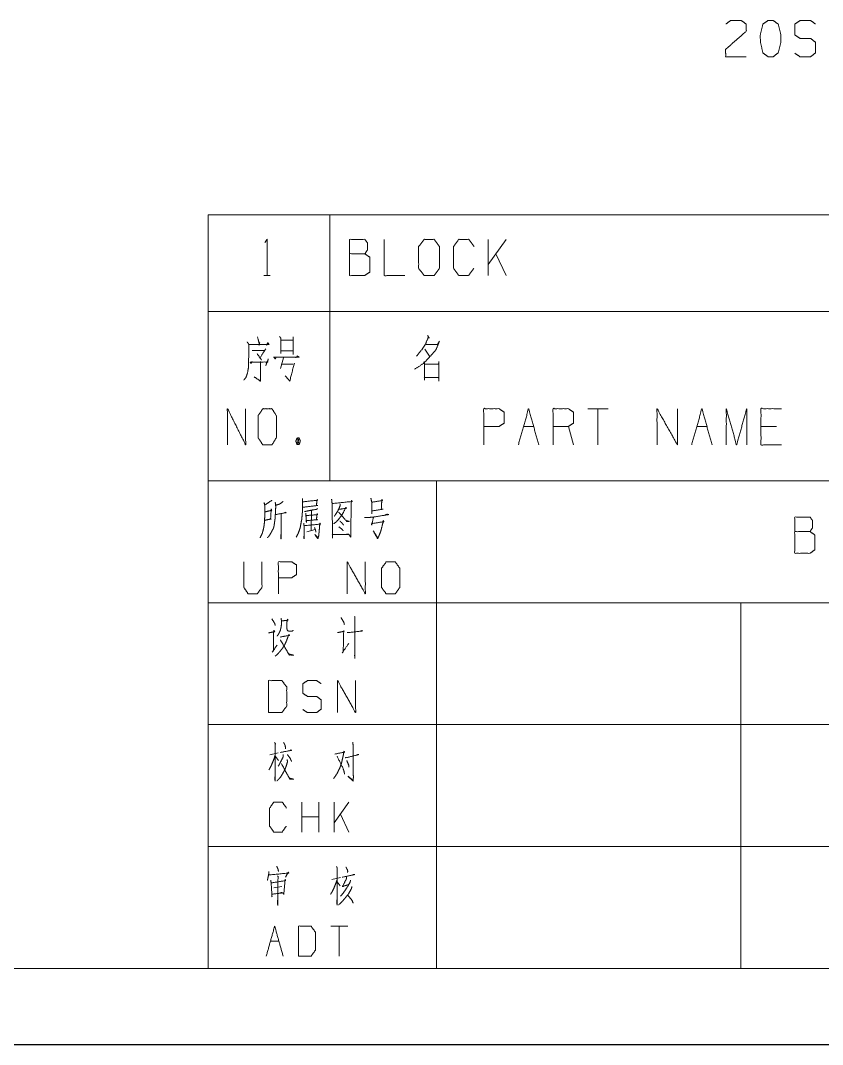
# Model space of a CAD drawing. Header units: millimetres. Extents: x 2210 to 79821, y -19430 to 2344.
# Drawn here: x 12529.4 to 12582, y 1492.8 to 1560 of the extents above; entities that cross this region are included whole.
import ezdxf

# ---------------------------------------------------------------- set-up
doc = ezdxf.new("R2010")
doc.units = ezdxf.units.MM
doc.layers.add('101', color=7, linetype='Continuous', true_color=0xffffff)

msp = doc.modelspace()

# ---------------------------------------------------------------- linework, layer by layer
msp.add_line((2209.782, 1492.822), (13049.157, 1492.822))
at = {"layer": '101', "color": 72, "linetype": 'Continuous', "lineweight": 18}
for p, q in [((12541.674, 1547.284), (12541.674, 1540.934)), ((12541.674, 1547.284), (12549.674, 1547.284)), ((12549.674, 1547.284), (12549.674, 1540.934)), ((12549.674, 1547.284), (12589.674, 1547.284)), ((12561.245, 1545.672), (12560.079, 1544.022)), ((12560.079, 1543.297), (12560.079, 1545.672)), ((12561.245, 1543.297), (12560.574, 1544.722)), ((12545.343, 1543.297), (12545.767, 1543.297)), ((12541.674, 1540.934), (12549.674, 1540.934)), ((12541.674, 1540.934), (12541.674, 1529.822)), ((12549.674, 1540.934), (12549.674, 1529.822)), ((12549.674, 1540.934), (12589.674, 1540.934)), ((12546.434, 1539.047), (12547.25, 1539.047)), ((12547.265, 1539.272), (12547.265, 1538.122)), ((12546.434, 1538.347), (12547.25, 1538.347)), ((12555.905, 1538.472), (12556.223, 1537.997)), ((12546.622, 1537.897), (12546.434, 1537.197)), ((12546.481, 1537.472), (12547.265, 1537.472)), ((12567.952, 1534.559), (12566.609, 1534.559)), ((12567.281, 1534.559), (12567.281, 1532.184)), ((12562.392, 1533.384), (12563.064, 1533.384)), ((12565.676, 1532.184), (12565.34, 1533.384)), ((12573.774, 1533.384), (12574.446, 1533.384)), ((12578.999, 1533.384), (12577.992, 1533.384)), ((12547.519, 1532.634), (12547.661, 1532.209)), ((12541.674, 1529.822), (12549.674, 1529.822)), ((12549.674, 1529.822), (12589.674, 1529.822)), ((12548.466, 1527.869), (12548.45, 1526.567)), ((12548.169, 1526.478), (12548.716, 1526.633)), ((12546.29, 1511.972), (12545.734, 1511.827)), ((12546.1, 1511.723), (12546.305, 1511.454)), ((12547.841, 1506.766), (12547.841, 1508.732)), ((12548.953, 1506.766), (12548.953, 1508.732)), ((12550.929, 1508.732), (12549.963, 1507.366)), ((12549.963, 1506.766), (12549.963, 1508.732)), ((12548.953, 1507.759), (12547.841, 1507.759)), ((12550.929, 1506.766), (12550.372, 1507.946)), ((12550.369, 1503.786), (12549.798, 1503.662)), ((12545.994, 1503.103), (12546.521, 1503.186)), ((12550.164, 1503.496), (12550.354, 1503.248)), ((12550.852, 1500.588), (12549.74, 1500.588)), ((12550.296, 1500.588), (12550.296, 1498.621)), ((12545.775, 1499.615), (12546.331, 1499.615))]:
    msp.add_line(p, q, dxfattribs=at)
at = {"layer": '101', "color": 133, "linetype": 'Continuous', "lineweight": 18}
for p, q in [((12541.674, 1529.822), (12541.674, 1497.822)), ((12541.674, 1529.822), (12721.674, 1529.822)), ((12556.674, 1529.822), (12556.674, 1497.822)), ((12541.674, 1521.822), (12721.674, 1521.822)), ((12576.674, 1521.822), (12576.674, 1497.822)), ((12541.674, 1513.822), (12591.674, 1513.822)), ((12541.674, 1505.822), (12591.674, 1505.822)), ((12331.674, 1497.822), (12721.674, 1497.822)), ((12541.674, 1497.822), (12721.674, 1497.822)), ((12306.674, 1492.822), (12726.674, 1492.822))]:
    msp.add_line(p, q, dxfattribs=at)
at = {"layer": '101', "color": 72, "linetype": 'Continuous', "lineweight": 18}
for points, knots in [([(12575.68, 1559.81), (12575.998, 1560.035), (12576.687, 1560.035), (12577.023, 1559.81), (12577.023, 1559.335), (12575.662, 1558.135), (12575.68, 1557.66), (12577.023, 1557.66)], [0, 0, 0.069691, 0.192979, 0.265274, 0.350227, 0.674741, 0.759752, 1, 1]), ([(12578.787, 1557.66), (12579.123, 1557.91), (12579.3, 1558.61), (12579.3, 1559.085), (12579.123, 1559.81), (12578.787, 1560.035), (12578.451, 1560.035), (12578.116, 1559.81), (12577.939, 1559.085), (12577.956, 1558.61), (12578.116, 1557.91), (12578.451, 1557.66), (12578.787, 1557.66)], [0, 0, 0.067527, 0.183972, 0.260584, 0.380942, 0.446141, 0.500308, 0.565504, 0.685864, 0.762529, 0.878309, 0.945834, 1, 1]), ([(12580.215, 1557.885), (12580.551, 1557.66), (12581.24, 1557.66), (12581.576, 1557.91), (12581.576, 1558.61), (12581.24, 1558.86), (12580.569, 1558.86), (12580.215, 1559.085), (12580.215, 1559.81), (12580.569, 1560.035), (12581.24, 1560.035), (12581.576, 1559.81)], [0, 0, 0.068036, 0.184054, 0.25452, 0.372335, 0.4428, 0.555843, 0.62637, 0.748393, 0.81892, 0.931964, 1, 1]), ([(12545.413, 1545.472), (12545.555, 1545.672), (12545.555, 1543.297)], [0, 0, 0.093491, 1, 1]), ([(12550.973, 1544.722), (12550.973, 1545.672), (12551.98, 1545.672), (12552.139, 1545.447), (12552.139, 1544.972), (12551.98, 1544.722), (12550.973, 1544.722), (12550.973, 1543.297), (12551.963, 1543.297), (12552.298, 1543.522), (12552.298, 1544.497), (12551.98, 1544.722)], [0, 0, 0.115917, 0.238846, 0.272468, 0.330427, 0.366584, 0.489512, 0.663388, 0.78416, 0.833484, 0.952452, 1, 1]), ([(12553.249, 1545.672), (12553.249, 1543.297), (12554.593, 1543.297)], [0, 0, 0.638733, 1, 1]), ([(12555.862, 1543.297), (12556.533, 1543.297), (12556.869, 1543.772), (12556.869, 1545.197), (12556.533, 1545.672), (12555.862, 1545.672), (12555.508, 1545.197), (12555.508, 1543.772), (12555.862, 1543.297)], [0, 0, 0.102684, 0.191619, 0.409477, 0.498411, 0.601095, 0.691619, 0.909477, 1, 1]), ([(12559.128, 1543.772), (12558.792, 1543.297), (12558.138, 1543.297), (12557.802, 1543.772), (12557.802, 1545.197), (12558.138, 1545.672), (12558.81, 1545.672), (12559.145, 1545.197)], [0, 0, 0.11457, 0.243368, 0.357935, 0.638584, 0.753151, 0.88543, 1, 1]), ([(12546.371, 1539.297), (12546.449, 1539.197), (12546.449, 1538.172)], [0, 0, 0.110318, 1, 1]), ([(12556.099, 1539.372), (12556.205, 1539.197), (12556.152, 1539.272), (12555.958, 1538.797), (12555.728, 1538.447), (12555.375, 1537.997)], [0, 0, 0.113643, 0.164652, 0.449685, 0.682203, 1, 1]), ([(12544.237, 1538.947), (12544.362, 1538.772), (12544.331, 1537.272), (12544.268, 1536.897), (12544.158, 1536.597), (12544.017, 1536.422)], [0, 0, 0.081566, 0.649824, 0.793832, 0.914832, 1, 1]), ([(12544.378, 1538.772), (12545.68, 1538.772), (12545.602, 1538.897), (12545.523, 1538.722)], [0, 0, 0.79327, 0.883171, 1, 1]), ([(12544.927, 1539.272), (12545.037, 1538.822), (12545.068, 1538.897), (12545.021, 1538.722)], [0, 0, 0.638265, 0.750293, 1, 1]), ([(12555.993, 1538.772), (12556.753, 1538.772), (12556.877, 1538.997), (12556.647, 1538.422), (12556.223, 1537.947), (12555.817, 1537.522), (12555.233, 1537.147)], [0, 0, 0.213824, 0.286066, 0.460275, 0.639447, 0.80491, 1, 1]), ([(12544.566, 1538.372), (12545.382, 1538.372), (12545.476, 1538.497), (12545.084, 1537.897), (12545.178, 1537.772), (12544.896, 1538.172)], [0, 0, 0.349352, 0.41636, 0.723317, 0.790325, 1, 1]), ([(12546.136, 1537.897), (12546.089, 1537.822), (12545.994, 1537.947), (12547.642, 1537.947), (12547.548, 1538.022), (12547.438, 1537.897)], [0, 0, 0.040633, 0.112439, 0.86841, 0.923643, 1, 1]), ([(12544.582, 1537.647), (12544.488, 1537.522), (12544.441, 1537.622), (12545.586, 1537.622), (12545.633, 1537.822), (12545.461, 1537.372)], [0, 0, 0.074524, 0.127161, 0.67261, 0.770465, 1, 1]), ([(12545.115, 1537.647), (12545.115, 1536.372), (12544.708, 1536.647)], [0, 0, 0.721581, 1, 1]), ([(12547.344, 1537.547), (12547.046, 1536.372), (12546.748, 1536.722)], [0, 0, 0.725031, 1, 1]), ([(12555.834, 1537.622), (12555.887, 1537.547), (12555.887, 1536.422), (12555.887, 1536.597), (12556.824, 1536.597), (12556.824, 1536.372), (12556.824, 1537.647), (12556.824, 1537.472), (12555.923, 1537.472)], [0, 0, 0.018725, 0.248079, 0.283757, 0.474741, 0.520613, 0.780549, 0.816226, 1, 1]), ([(12559.78, 1532.184), (12559.78, 1534.559), (12560.787, 1534.559), (12561.123, 1534.334), (12561.123, 1533.609), (12560.769, 1533.384), (12559.78, 1533.384)], [0, 0, 0.401146, 0.571314, 0.639588, 0.762043, 0.832817, 1, 1]), ([(12564.333, 1532.184), (12564.333, 1534.559), (12565.34, 1534.559), (12565.676, 1534.334), (12565.676, 1533.609), (12565.34, 1533.384), (12564.333, 1533.384)], [0, 0, 0.400952, 0.571034, 0.639278, 0.761674, 0.829918, 1, 1]), ([(12579.335, 1532.184), (12577.991, 1532.184), (12577.991, 1534.559), (12579.335, 1534.559)], [0, 0, 0.26539, 0.73461, 1, 1]), ([(12542.953, 1532.184), (12542.953, 1534.559), (12544.146, 1532.184), (12544.146, 1534.559)], [0, 0, 0.320621, 0.679379, 1, 1]), ([(12545.276, 1532.184), (12545.872, 1532.184), (12546.17, 1532.659), (12546.17, 1534.084), (12545.872, 1534.559), (12545.276, 1534.559), (12544.962, 1534.084), (12544.962, 1532.659), (12545.276, 1532.184)], [0, 0, 0.094594, 0.183574, 0.409674, 0.498654, 0.593248, 0.683574, 0.909674, 1, 1]), ([(12571.162, 1532.184), (12571.162, 1534.559), (12572.505, 1532.184), (12572.505, 1534.559)], [0, 0, 0.317574, 0.682426, 1, 1]), ([(12575.715, 1532.184), (12575.715, 1534.559), (12576.387, 1532.184), (12577.058, 1534.559), (12577.058, 1532.184)], [0, 0, 0.245192, 0.5, 0.754808, 1, 1]), ([(12547.519, 1532.209), (12547.661, 1532.209), (12547.739, 1532.434), (12547.661, 1532.634), (12547.519, 1532.634), (12547.441, 1532.434), (12547.519, 1532.209), (12547.661, 1532.634)], [0, 0, 0.086283, 0.23189, 0.363169, 0.449452, 0.580731, 0.726338, 1, 1]), ([(12545.875, 1528.554), (12545.813, 1528.51), (12545.391, 1528.223), (12545.36, 1528.399), (12545.407, 1528.223), (12545.407, 1527.649), (12545.391, 1527.295), (12545.376, 1527.052), (12545.344, 1526.81), (12545.297, 1526.589), (12545.235, 1526.368), (12545.157, 1526.213), (12545.095, 1526.081)], [0, 0, 0.024363, 0.186803, 0.243942, 0.302154, 0.485023, 0.597668, 0.675195, 0.753199, 0.825098, 0.898191, 0.953346, 1, 1]), ([(12547.873, 1528.664), (12547.888, 1528.466), (12547.888, 1528.112), (12547.873, 1527.781), (12547.857, 1527.56), (12547.826, 1527.273), (12547.779, 1527.03), (12547.732, 1526.765), (12547.67, 1526.567), (12547.592, 1526.368), (12547.467, 1526.125)], [0, 0, 0.076501, 0.212087, 0.339339, 0.424292, 0.535104, 0.630036, 0.733301, 0.813244, 0.895184, 1, 1]), ([(12547.919, 1528.443), (12548.887, 1528.554), (12548.84, 1528.598), (12548.794, 1528.201), (12548.872, 1528.201), (12547.904, 1528.09)], [0, 0, 0.39108, 0.416924, 0.577585, 0.60892, 1, 1]), ([(12549.792, 1528.62), (12549.823, 1528.333), (12549.855, 1526.059), (12549.839, 1526.302), (12550.947, 1526.302), (12550.869, 1526.324), (12550.713, 1526.302)], [0, 0, 0.069512, 0.617083, 0.675676, 0.942511, 0.962039, 1, 1]), ([(12549.839, 1528.333), (12551.15, 1528.466), (12551.103, 1528.532), (12551.072, 1528.333), (12551.057, 1526.346), (12551.041, 1526.125), (12550.932, 1526.302)], [0, 0, 0.32813, 0.348326, 0.398409, 0.893176, 0.948286, 1, 1]), ([(12552.367, 1528.686), (12552.43, 1528.421), (12552.43, 1527.649), (12552.43, 1527.847), (12553.179, 1527.958), (12553.054, 1527.958), (12553.085, 1528.51), (12553.101, 1528.598), (12553.132, 1528.532), (12553.023, 1528.51), (12552.43, 1528.421)], [0, 0, 0.076615, 0.294118, 0.350048, 0.563217, 0.598361, 0.753969, 0.779212, 0.799823, 0.831203, 1, 1]), ([(12545.438, 1527.229), (12545.469, 1527.251), (12545.828, 1527.317), (12545.781, 1527.295), (12545.828, 1527.98), (12545.859, 1527.891), (12545.422, 1527.781)], [0, 0, 0.022681, 0.239273, 0.269981, 0.676983, 0.732557, 1, 1]), ([(12546.609, 1528.466), (12546.359, 1528.289), (12546.125, 1528.223), (12546.094, 1528.399), (12546.125, 1528.134), (12546.109, 1527.869), (12546.094, 1527.582), (12546.078, 1527.339), (12546.047, 1527.119), (12546.016, 1526.876), (12545.969, 1526.699), (12545.891, 1526.567), (12545.813, 1526.412), (12545.735, 1526.28), (12545.656, 1526.169), (12545.578, 1526.081)], [0, 0, 0.096323, 0.172941, 0.229419, 0.31342, 0.396988, 0.487497, 0.564126, 0.634338, 0.711439, 0.768976, 0.817389, 0.871907, 0.92032, 0.962889, 1, 1]), ([(12548.872, 1528.002), (12548.825, 1527.958), (12548.435, 1527.891), (12548.216, 1527.847), (12548.013, 1527.803)], [0, 0, 0.07226, 0.516589, 0.766867, 1, 1]), ([(12550.276, 1527.98), (12550.339, 1527.958), (12550.776, 1528.024), (12550.729, 1528.09), (12550.526, 1527.671), (12550.37, 1527.45), (12550.229, 1527.273), (12550.089, 1527.119), (12549.933, 1527.008)], [0, 0, 0.033928, 0.260451, 0.302015, 0.540804, 0.679359, 0.795007, 0.902031, 1, 1]), ([(12550.354, 1528.311), (12550.354, 1528.201), (12550.214, 1527.869), (12550.042, 1527.604), (12549.964, 1527.494)], [0, 0, 0.119857, 0.510439, 0.853216, 1, 1]), ([(12546.109, 1527.604), (12546.812, 1527.737), (12546.765, 1527.759), (12546.687, 1527.715)], [0, 0, 0.834819, 0.895271, 1, 1]), ([(12546.468, 1527.649), (12546.468, 1526.015), (12546.453, 1526.125), (12546.468, 1526.302)], [0, 0, 0.849785, 0.907773, 1, 1]), ([(12548.091, 1527.693), (12548.107, 1527.538), (12548.138, 1527.097), (12548.122, 1527.207), (12548.856, 1527.273), (12548.794, 1527.273), (12548.84, 1527.671), (12548.872, 1527.604), (12548.107, 1527.538)], [0, 0, 0.056492, 0.217482, 0.258029, 0.525926, 0.548635, 0.694164, 0.720796, 1, 1]), ([(12550.245, 1527.737), (12550.292, 1527.737), (12550.776, 1527.163), (12550.947, 1527.163), (12550.776, 1527.207), (12550.698, 1527.251)], [0, 0, 0.037884, 0.645156, 0.784053, 0.927468, 1, 1]), ([(12551.946, 1527.406), (12552.149, 1527.406), (12552.555, 1527.45), (12553.554, 1527.604), (12553.444, 1527.627), (12553.288, 1527.582)], [0, 0, 0.107045, 0.322389, 0.855631, 0.914429, 1, 1]), ([(12552.539, 1527.45), (12552.43, 1526.92), (12552.399, 1527.008), (12553.226, 1527.141), (12553.179, 1527.229), (12553.179, 1527.141), (12553.085, 1526.765), (12553.023, 1526.523), (12552.945, 1526.324), (12552.882, 1526.169), (12552.836, 1526.059), (12552.804, 1526.037), (12552.523, 1526.545), (12552.82, 1526.081)], [0, 0, 0.136367, 0.159976, 0.371153, 0.396349, 0.418608, 0.516111, 0.579315, 0.633124, 0.675136, 0.705359, 0.714999, 0.861275, 1, 1]), ([(12580.206, 1526.489), (12580.206, 1527.439), (12581.214, 1527.439), (12581.373, 1527.214), (12581.373, 1526.739), (12581.214, 1526.489), (12580.206, 1526.489), (12580.206, 1525.064), (12581.196, 1525.064), (12581.532, 1525.289), (12581.532, 1526.264), (12581.214, 1526.489)], [0, 0, 0.115917, 0.238847, 0.27247, 0.330428, 0.366585, 0.489515, 0.66339, 0.784165, 0.833487, 0.952454, 1, 1]), ([(12547.966, 1527.052), (12547.982, 1526.854), (12547.998, 1526.346), (12547.982, 1526.015), (12547.966, 1526.103), (12547.998, 1526.324)], [0, 0, 0.147471, 0.523365, 0.768668, 0.835023, 1, 1]), ([(12547.998, 1526.876), (12549.059, 1526.986), (12549.028, 1527.052), (12549.012, 1526.942), (12548.965, 1526.434), (12548.95, 1526.235), (12548.887, 1526.015), (12548.684, 1526.302), (12548.903, 1526.081)], [0, 0, 0.374083, 0.399749, 0.43883, 0.61759, 0.687459, 0.767887, 0.891105, 1, 1]), ([(12548.669, 1526.765), (12548.731, 1526.589), (12548.762, 1526.456)], [0, 0, 0.579215, 1, 1]), ([(12550.26, 1526.81), (12550.463, 1526.655), (12550.557, 1526.545)], [0, 0, 0.637944, 1, 1]), ([(12550.323, 1527.185), (12550.495, 1527.03), (12550.573, 1526.92)], [0, 0, 0.630834, 1, 1]), ([(12544.03, 1524.502), (12544.03, 1522.824), (12544.311, 1522.405), (12544.905, 1522.405), (12545.217, 1522.824), (12545.217, 1524.502)], [0, 0, 0.33715, 0.438599, 0.557782, 0.66285, 1, 1]), ([(12546.293, 1522.405), (12546.293, 1524.502), (12547.183, 1524.502), (12547.48, 1524.303), (12547.48, 1523.663), (12547.168, 1523.464), (12546.293, 1523.464)], [0, 0, 0.401145, 0.571312, 0.639588, 0.762043, 0.832818, 1, 1]), ([(12550.819, 1522.405), (12550.819, 1524.502), (12552.006, 1522.405), (12552.006, 1524.502)], [0, 0, 0.317575, 0.682425, 1, 1]), ([(12553.379, 1522.405), (12553.972, 1522.405), (12554.269, 1522.824), (12554.269, 1524.083), (12553.972, 1524.502), (12553.379, 1524.502), (12553.067, 1524.083), (12553.067, 1522.824), (12553.379, 1522.405)], [0, 0, 0.102684, 0.19162, 0.409478, 0.498414, 0.601098, 0.69162, 0.909478, 1, 1]), ([(12545.872, 1520.761), (12546.06, 1520.452), (12546.091, 1520.32)], [0, 0, 0.726452, 1, 1]), ([(12546.481, 1520.805), (12546.497, 1520.607), (12546.497, 1520.386), (12546.466, 1520.187), (12546.419, 1519.988), (12546.356, 1519.856), (12546.294, 1519.745), (12546.216, 1519.635)], [0, 0, 0.161539, 0.340478, 0.503498, 0.668955, 0.787647, 0.890428, 1, 1]), ([(12546.512, 1520.629), (12546.934, 1520.673), (12546.903, 1520.739), (12546.856, 1520.562), (12546.856, 1520.408), (12546.856, 1520.121), (12546.871, 1520.055), (12546.903, 1519.988), (12546.965, 1519.966), (12547.043, 1519.944), (12547.152, 1519.944), (12547.215, 1519.966), (12547.262, 1520.01)], [0, 0, 0.256861, 0.301243, 0.412007, 0.505689, 0.679669, 0.720918, 0.765306, 0.805452, 0.854617, 0.920845, 0.960991, 1, 1]), ([(12550.414, 1520.849), (12550.601, 1520.518), (12550.632, 1520.386)], [0, 0, 0.736529, 1, 1]), ([(12551.304, 1520.916), (12551.319, 1520.761), (12551.319, 1518.178), (12551.304, 1518.354), (12551.319, 1518.575)], [0, 0, 0.049515, 0.872926, 0.929447, 1, 1]), ([(12545.638, 1519.834), (12546.06, 1519.922), (12545.997, 1520.01), (12545.982, 1519.834), (12545.966, 1518.664), (12545.888, 1518.575), (12546.216, 1519.039)], [0, 0, 0.167422, 0.209474, 0.278414, 0.733408, 0.779231, 1, 1]), ([(12550.18, 1519.856), (12550.617, 1519.944), (12550.586, 1519.988), (12550.554, 1518.619), (12550.492, 1518.531), (12550.913, 1519.149)], [0, 0, 0.163595, 0.183435, 0.685805, 0.725489, 1, 1]), ([(12550.82, 1519.856), (12551.834, 1519.966), (12551.772, 1519.988), (12551.647, 1519.944)], [0, 0, 0.837047, 0.891364, 1, 1]), ([(12546.419, 1519.569), (12547.028, 1519.679), (12546.981, 1519.745), (12546.84, 1519.348), (12546.762, 1519.171), (12546.684, 1519.017), (12546.559, 1518.818), (12546.419, 1518.641), (12546.278, 1518.487), (12546.169, 1518.377), (12546.075, 1518.31)], [0, 0, 0.254941, 0.288363, 0.462053, 0.541623, 0.612966, 0.709673, 0.80267, 0.888733, 0.952733, 1, 1]), ([(12546.403, 1519.37), (12546.434, 1519.37), (12547.012, 1518.399), (12547.309, 1518.377), (12547.012, 1518.443), (12546.934, 1518.531)], [0, 0, 0.016597, 0.617583, 0.775731, 0.937327, 1, 1]), ([(12545.654, 1514.612), (12546.528, 1514.612), (12546.84, 1515.031), (12546.84, 1516.29), (12546.528, 1516.709), (12545.654, 1516.709), (12545.654, 1514.612)], [0, 0, 0.142136, 0.227161, 0.43179, 0.516816, 0.658952, 1, 1]), ([(12547.901, 1514.811), (12548.198, 1514.612), (12548.807, 1514.612), (12549.103, 1514.833), (12549.103, 1515.451), (12548.807, 1515.672), (12548.213, 1515.672), (12547.901, 1515.87), (12547.901, 1516.511), (12548.213, 1516.709), (12548.807, 1516.709), (12549.103, 1516.511)], [0, 0, 0.068036, 0.184055, 0.254519, 0.372335, 0.4428, 0.555844, 0.62637, 0.748394, 0.81892, 0.931964, 1, 1]), ([(12550.18, 1514.612), (12550.18, 1516.709), (12551.366, 1514.612), (12551.366, 1516.709)], [0, 0, 0.317575, 0.682425, 1, 1]), ([(12546.042, 1512.655), (12546.115, 1512.531), (12546.086, 1512.572), (12546.086, 1510.13), (12546.056, 1510.274), (12546.086, 1510.481)], [0, 0, 0.048142, 0.065074, 0.880813, 0.930182, 1, 1]), ([(12546.642, 1512.655), (12546.729, 1512.469), (12546.759, 1512.344), (12546.759, 1512.22)], [0, 0, 0.449924, 0.728677, 1, 1]), ([(12551.177, 1512.676), (12551.207, 1512.448), (12551.207, 1510.875), (12551.221, 1510.357), (12551.207, 1510.15), (12551.192, 1510.109), (12550.87, 1510.44), (12551.192, 1510.15)], [0, 0, 0.066217, 0.519982, 0.669307, 0.729162, 0.741827, 0.875056, 1, 1]), ([(12546.086, 1511.827), (12545.998, 1511.537), (12545.895, 1511.289), (12545.793, 1511.061), (12545.676, 1510.854)], [0, 0, 0.285939, 0.539663, 0.775435, 1, 1]), ([(12546.612, 1511.848), (12546.598, 1511.682), (12546.451, 1511.392), (12546.349, 1511.185), (12546.29, 1511.102)], [0, 0, 0.201933, 0.596284, 0.876828, 1, 1]), ([(12546.422, 1511.993), (12547.168, 1512.137), (12547.11, 1512.158), (12547.037, 1512.117)], [0, 0, 0.838754, 0.907252, 1, 1]), ([(12546.89, 1511.848), (12547.066, 1511.62), (12547.11, 1511.516), (12547.168, 1511.392)], [0, 0, 0.535199, 0.744449, 1, 1]), ([(12550.007, 1511.889), (12550.651, 1512.013), (12550.607, 1512.075), (12550.563, 1511.827), (12550.504, 1511.579), (12550.446, 1511.309), (12550.329, 1510.978), (12550.197, 1510.709), (12550.182, 1510.668), (12550.065, 1510.481), (12549.919, 1510.274)], [0, 0, 0.244428, 0.272774, 0.366789, 0.461906, 0.564547, 0.695473, 0.807142, 0.823507, 0.905515, 1, 1]), ([(12550.153, 1511.744), (12550.548, 1510.937), (12550.621, 1510.709), (12550.636, 1510.564)], [0, 0, 0.70022, 0.886543, 1, 1]), ([(12550.68, 1511.661), (12550.724, 1511.641), (12551.573, 1511.848), (12551.514, 1511.868), (12551.455, 1511.827)], [0, 0, 0.045965, 0.873307, 0.932104, 1, 1]), ([(12546.876, 1511.537), (12546.89, 1511.372), (12546.803, 1511.082), (12546.715, 1510.854), (12546.612, 1510.668), (12546.437, 1510.378), (12546.334, 1510.254), (12546.203, 1510.13)], [0, 0, 0.103476, 0.291956, 0.443856, 0.576191, 0.787107, 0.887318, 1, 1]), ([(12546.481, 1511.247), (12546.525, 1511.206), (12547.037, 1510.254), (12547.315, 1510.233), (12547.051, 1510.295), (12546.978, 1510.378)], [0, 0, 0.033497, 0.633662, 0.788434, 0.938664, 1, 1]), ([(12550.782, 1511.475), (12550.914, 1511.165), (12550.929, 1511.02)], [0, 0, 0.698424, 1, 1]), ([(12546.817, 1507.159), (12546.539, 1506.766), (12545.998, 1506.766), (12545.72, 1507.159), (12545.72, 1508.339), (12545.998, 1508.732), (12546.554, 1508.732), (12546.832, 1508.339)], [0, 0, 0.114569, 0.243366, 0.357935, 0.638584, 0.753153, 0.885431, 1, 1]), ([(12546.185, 1504.531), (12546.272, 1504.324), (12546.302, 1504.179)], [0, 0, 0.60334, 1, 1]), ([(12550.106, 1504.511), (12550.164, 1504.407), (12550.15, 1504.428), (12550.15, 1501.985), (12550.135, 1502.171), (12550.15, 1502.378)], [0, 0, 0.039885, 0.048389, 0.86771, 0.930393, 1, 1]), ([(12550.735, 1504.469), (12550.837, 1504.262), (12550.852, 1504.179), (12550.837, 1504.117)], [0, 0, 0.609647, 0.831592, 1, 1]), ([(12545.658, 1504.179), (12545.658, 1503.993), (12545.599, 1503.703), (12545.57, 1503.6)], [0, 0, 0.316024, 0.817546, 1, 1]), ([(12545.658, 1503.952), (12546.975, 1504.076), (12546.946, 1504.138), (12546.77, 1503.807)], [0, 0, 0.748923, 0.787787, 1, 1]), ([(12546.594, 1502.772), (12546.653, 1502.668), (12546.741, 1503.662), (12546.77, 1503.579), (12545.848, 1503.434)], [0, 0, 0.055629, 0.522276, 0.563362, 1, 1]), ([(12546.243, 1503.89), (12546.272, 1503.848), (12546.258, 1501.964), (12546.229, 1502.151), (12546.258, 1502.378)], [0, 0, 0.021551, 0.822258, 0.902418, 1, 1]), ([(12550.779, 1503.827), (12550.764, 1503.703), (12550.515, 1503.206), (12550.486, 1503.186), (12550.94, 1503.331)], [0, 0, 0.104845, 0.570656, 0.600711, 1, 1]), ([(12550.486, 1503.807), (12551.306, 1503.972), (12551.247, 1503.993), (12551.13, 1503.931)], [0, 0, 0.811187, 0.871426, 1, 1]), ([(12545.789, 1503.62), (12545.819, 1503.434), (12545.877, 1502.523), (12545.863, 1502.689), (12546.594, 1502.772), (12546.507, 1502.792), (12546.346, 1502.751)], [0, 0, 0.083431, 0.487204, 0.560752, 0.886551, 0.926463, 1, 1]), ([(12550.164, 1503.641), (12550.033, 1503.31), (12549.93, 1503.062), (12549.842, 1502.875), (12549.725, 1502.689)], [0, 0, 0.339096, 0.594725, 0.790666, 1, 1]), ([(12551.13, 1503.186), (12551.086, 1503.041), (12550.911, 1502.71), (12550.735, 1502.503), (12550.545, 1502.275), (12550.384, 1502.109), (12550.252, 1501.985)], [0, 0, 0.100504, 0.349351, 0.529547, 0.726521, 0.879827, 1, 1]), ([(12551.028, 1503.6), (12551.013, 1503.496), (12550.837, 1503.186), (12550.823, 1503.165), (12550.691, 1502.958), (12550.545, 1502.751), (12550.384, 1502.565)], [0, 0, 0.084867, 0.374487, 0.395069, 0.594277, 0.800098, 1, 1]), ([(12550.852, 1502.627), (12551.145, 1502.275), (12551.203, 1502.109), (12551.116, 1502.316)], [0, 0, 0.533337, 0.737998, 1, 1]), ([(12545.497, 1498.621), (12546.053, 1500.588), (12546.609, 1498.621)], [0, 0, 0.500001, 1, 1]), ([(12547.618, 1498.621), (12548.438, 1498.621), (12548.731, 1499.015), (12548.731, 1500.195), (12548.438, 1500.588), (12547.618, 1500.588), (12547.618, 1498.621)], [0, 0, 0.142137, 0.227162, 0.431791, 0.516816, 0.658952, 1, 1])]:
    msp.add_open_spline(points, degree=1, knots=knots, dxfattribs=at)
for points in [[(12562.056, 1532.184), (12562.728, 1534.559), (12563.399, 1532.184)], [(12573.439, 1532.184), (12574.11, 1534.559), (12574.782, 1532.184)]]:
    msp.add_open_spline(points, degree=1, dxfattribs=at)

doc.saveas('drawing.dxf')
